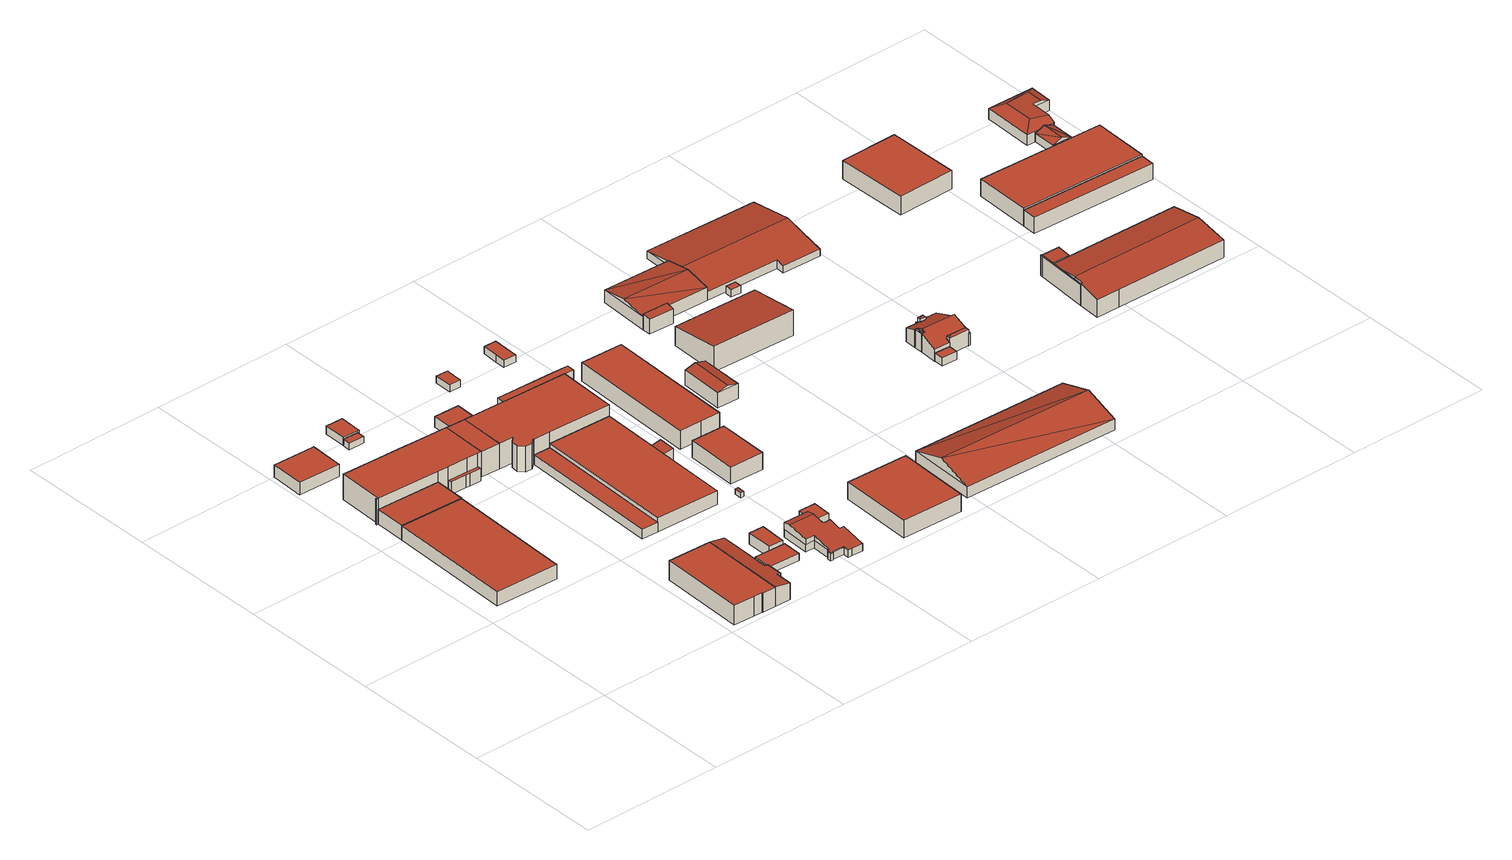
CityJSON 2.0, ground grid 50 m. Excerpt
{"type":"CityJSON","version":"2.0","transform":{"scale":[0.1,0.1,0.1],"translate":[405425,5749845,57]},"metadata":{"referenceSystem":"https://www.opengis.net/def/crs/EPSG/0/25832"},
"CityObjects":{
"building1":{"type":"Building","attributes":{"Gemeindeschluessel":"05515000","Geometrietyp2DReferenz":"3000","function":"31001_2000","roofType":"1000","measuredHeight":5.16},"address":[{"country":"Germany","locality":"Münster","thoroughfareNumber":"13","thoroughfareName":"Fuggerstraße"}],"geometry":[{"type":"Solid","lod":"2","boundaries":[[[[0,1,2,3]],[[4,5,1,0]],[[6,7,5,4]],[[3,2,7,6]],[[4,0,3,6]],[[1,5,7,2]]]],"semantics":{"surfaces":[{"type":"WallSurface"},{"type":"RoofSurface"},{"type":"GroundSurface"}],"values":[[0,0,0,0,1,2]]}}]},
"building2":{"type":"Building","attributes":{"Gemeindeschluessel":"05515000","Geometrietyp2DReferenz":"3000","function":"31001_2000","roofType":"1000","measuredHeight":4.37},"geometry":[{"type":"Solid","lod":"2","boundaries":[[[[8,9,10,11]],[[12,13,9,8]],[[14,15,13,12]],[[16,17,15,14]],[[11,10,17,16]],[[14,12,8,11,16]],[[9,13,15,17,10]]]],"semantics":{"surfaces":[{"type":"WallSurface"},{"type":"RoofSurface"},{"type":"GroundSurface"}],"values":[[0,0,0,0,0,1,2]]}}]},
"building3":{"type":"Building","attributes":{"Gemeindeschluessel":"05515000","Geometrietyp2DReferenz":"3000","function":"31001_2000","roofType":"1000","measuredHeight":5.22},"geometry":[{"type":"Solid","lod":"2","boundaries":[[[[18,19,2,20]],[[21,22,19,18]],[[23,1,22,21]],[[20,2,1,23]],[[21,18,20,23]],[[19,22,1,2]]]],"semantics":{"surfaces":[{"type":"WallSurface"},{"type":"RoofSurface"},{"type":"GroundSurface"}],"values":[[0,0,0,0,1,2]]}}]},
"building4":{"type":"Building","attributes":{"Gemeindeschluessel":"05515000","Geometrietyp2DReferenz":"3000","function":"31001_2000","roofType":"1000","measuredHeight":9.05},"geometry":[{"type":"Solid","lod":"2","boundaries":[[[[24,25,26,27]],[[28,29,25,24]],[[30,31,29,28]],[[32,33,31,30]],[[34,35,33,32]],[[36,37,35,34]],[[38,39,37,36]],[[40,41,39,38]],[[42,43,41,40]],[[44,45,43,42]],[[46,47,45,44]],[[48,49,47,46]],[[50,51,49,48]],[[52,53,51,50]],[[27,26,53,52]],[[50,48,46,44,42,40,38,36,34,32,30,28,24,27,52]],[[25,29,31,33,35,37,39,41,43,45,47,49,51,53,26]]]],"semantics":{"surfaces":[{"type":"WallSurface"},{"type":"RoofSurface"},{"type":"GroundSurface"}],"values":[[0,0,0,0,0,0,0,0,0,0,0,0,0,0,0,1,2]]}}]},
"building5":{"type":"Building","attributes":{"Gemeindeschluessel":"05515000","Geometrietyp2DReferenz":"3000","function":"51009_1610","roofType":"1000","measuredHeight":4.26},"geometry":[{"type":"Solid","lod":"2","boundaries":[[[[54,55,56,57]],[[58,59,55,54]],[[60,61,59,58]],[[57,56,61,60]],[[58,54,57,60]],[[55,59,61,56]]]],"semantics":{"surfaces":[{"type":"WallSurface"},{"type":"RoofSurface"},{"type":"GroundSurface"}],"values":[[0,0,0,0,1,2]]}}]},
"building6":{"type":"Building","attributes":{"Gemeindeschluessel":"05515000","Geometrietyp2DReferenz":"3000","function":"31001_2000","roofType":"1000","measuredHeight":6.92},"geometry":[{"type":"Solid","lod":"2","boundaries":[[[[62,63,64,65]],[[66,67,63,62]],[[68,69,67,66]],[[70,71,69,68]],[[72,73,71,70]],[[74,75,73,72]],[[65,64,75,74]],[[72,70,68,66,62,65,74]],[[63,67,69,71,73,75,64]]]],"semantics":{"surfaces":[{"type":"WallSurface"},{"type":"RoofSurface"},{"type":"GroundSurface"}],"values":[[0,0,0,0,0,0,0,1,2]]}}]},
"building7":{"type":"Building","attributes":{"Gemeindeschluessel":"05515000","Geometrietyp2DReferenz":"3000","function":"51009_1610","roofType":"2100","measuredHeight":4.5},"geometry":[{"type":"Solid","lod":"2","boundaries":[[[[76,77,78,79]],[[80,81,77,76]],[[82,83,81,80]],[[84,85,83,82]],[[86,87,85,84]],[[88,89,87,86]],[[79,78,89,88]],[[86,84,82,80,76,79,88]],[[77,81,83,85,87,89,78]]]],"semantics":{"surfaces":[{"type":"WallSurface"},{"type":"RoofSurface"},{"type":"GroundSurface"}],"values":[[0,0,0,0,0,0,0,1,2]]}}]},
"building8":{"type":"Building","attributes":{"Gemeindeschluessel":"05515000","Geometrietyp2DReferenz":"3000","function":"31001_2460","roofType":"1000","measuredHeight":2.33},"geometry":[{"type":"Solid","lod":"2","boundaries":[[[[90,91,92,93]],[[94,95,91,90]],[[96,97,95,94]],[[93,92,97,96]],[[94,90,93,96]],[[91,95,97,92]]]],"semantics":{"surfaces":[{"type":"WallSurface"},{"type":"RoofSurface"},{"type":"GroundSurface"}],"values":[[0,0,0,0,1,2]]}}]},
"building9":{"type":"Building","attributes":{"Gemeindeschluessel":"05515000","Geometrietyp2DReferenz":"3000","function":"31001_2460","roofType":"1000","measuredHeight":2.91},"geometry":[{"type":"Solid","lod":"2","boundaries":[[[[98,99,92,100]],[[101,102,99,98]],[[103,104,102,101]],[[105,91,104,103]],[[100,92,91,105]],[[105,103,101,98,100]],[[99,102,104,91,92]]]],"semantics":{"surfaces":[{"type":"WallSurface"},{"type":"RoofSurface"},{"type":"GroundSurface"}],"values":[[0,0,0,0,0,1,2]]}}]},
"building10":{"type":"Building","attributes":{"Gemeindeschluessel":"05515000","Geometrietyp2DReferenz":"3000","function":"31001_2000","roofType":"2100","measuredHeight":6.82},"geometry":[{"type":"Solid","lod":"2","boundaries":[[[[106,107,108,109]],[[110,111,107,106]],[[112,113,111,110]],[[114,115,113,112]],[[116,117,115,114]],[[118,119,117,116]],[[120,121,119,118]],[[109,108,121,120]],[[118,116,114,112,110,106,109,120]],[[107,111,113,115,117,119,121,108]]]],"semantics":{"surfaces":[{"type":"WallSurface"},{"type":"RoofSurface"},{"type":"GroundSurface"}],"values":[[0,0,0,0,0,0,0,0,1,2]]}}]},
"building11":{"type":"Building","attributes":{"Gemeindeschluessel":"05515000","Geometrietyp2DReferenz":"3000","function":"31001_2460","roofType":"1000","measuredHeight":2.51},"geometry":[{"type":"Solid","lod":"2","boundaries":[[[[122,123,124,125]],[[126,127,123,122]],[[128,129,127,126]],[[125,124,129,128]],[[126,122,125,128]],[[123,127,129,124]]]],"semantics":{"surfaces":[{"type":"WallSurface"},{"type":"RoofSurface"},{"type":"GroundSurface"}],"values":[[0,0,0,0,1,2]]}}]},
"building12":{"type":"Building","attributes":{"Gemeindeschluessel":"05515000","Geometrietyp2DReferenz":"3000","function":"31001_2000","roofType":"1000","measuredHeight":3.45},"geometry":[{"type":"Solid","lod":"2","boundaries":[[[[130,131,132,133]],[[134,135,131,130]],[[136,137,135,134]],[[133,132,137,136]],[[134,130,133,136]],[[131,135,137,132]]]],"semantics":{"surfaces":[{"type":"WallSurface"},{"type":"RoofSurface"},{"type":"GroundSurface"}],"values":[[0,0,0,0,1,2]]}}]},
"building13":{"type":"Building","attributes":{"Gemeindeschluessel":"05515000","Geometrietyp2DReferenz":"3000","function":"51009_1611","roofType":"1000","measuredHeight":3.98},"geometry":[{"type":"Solid","lod":"2","boundaries":[[[[138,139,140,141]],[[142,143,139,138]],[[144,145,143,142]],[[141,140,145,144]],[[142,138,141,144]],[[139,143,145,140]]]],"semantics":{"surfaces":[{"type":"WallSurface"},{"type":"RoofSurface"},{"type":"GroundSurface"}],"values":[[0,0,0,0,1,2]]}}]},
"building14":{"type":"Building","attributes":{"Gemeindeschluessel":"05515000","Geometrietyp2DReferenz":"3000","function":"31001_2460","roofType":"1000","measuredHeight":3.73},"geometry":[{"type":"Solid","lod":"2","boundaries":[[[[146,147,148,149]],[[150,151,147,146]],[[152,153,151,150]],[[149,148,153,152]],[[150,146,149,152]],[[147,151,153,148]]]],"semantics":{"surfaces":[{"type":"WallSurface"},{"type":"RoofSurface"},{"type":"GroundSurface"}],"values":[[0,0,0,0,1,2]]}}]},
"building15":{"type":"Building","attributes":{"Gemeindeschluessel":"05515000","Geometrietyp2DReferenz":"3000","function":"31001_2000","roofType":"1000","measuredHeight":4.98},"address":[{"country":"Germany","locality":"Münster","thoroughfareNumber":"15","thoroughfareName":"Fuggerstraße"}],"geometry":[{"type":"Solid","lod":"2","boundaries":[[[[154,131,135,155]],[[156,157,131,154]],[[158,159,157,156]],[[155,135,159,158]],[[156,154,155,158]],[[131,157,159,135]]]],"semantics":{"surfaces":[{"type":"WallSurface"},{"type":"RoofSurface"},{"type":"GroundSurface"}],"values":[[0,0,0,0,1,2]]}}]},
"building16":{"type":"Building","attributes":{"Gemeindeschluessel":"05515000","Geometrietyp2DReferenz":"3000","function":"31001_2000"},"children":["building16-1","building16-2"]},
"building16-1":{"type":"BuildingPart","attributes":{"roofType":"1000","measuredHeight":8.98},"parents":["building16"],"geometry":[{"type":"Solid","lod":"2","boundaries":[[[[160,161,162,163]],[[164,165,161,160]],[[166,167,165,164]],[[168,169,167,166]],[[170,171,169,168]],[[172,173,171,170]],[[174,175,173,172]],[[176,177,178,179]],[[180,181,177,176]],[[182,183,181,180]],[[163,162,183,182]],[[180,176,179,174,172,170,168,166,164,160,163,182]],[[161,165,167,169,171,173,175,178,177,181,183,162]],[[178,175,174,179]]]],"semantics":{"surfaces":[{"type":"WallSurface"},{"type":"RoofSurface"},{"type":"GroundSurface"},{"type":"ClosureSurface"}],"values":[[0,0,0,0,0,0,0,0,0,0,0,1,2,3]]}}]},
"building16-2":{"type":"BuildingPart","attributes":{"roofType":"1000","measuredHeight":8.97},"parents":["building16"],"geometry":[{"type":"Solid","lod":"2","boundaries":[[[[184,43,45,185]],[[179,178,43,184]],[[185,45,175,174]],[[179,184,185,174]],[[43,178,175,45]],[[178,179,174,175]]]],"semantics":{"surfaces":[{"type":"WallSurface"},{"type":"RoofSurface"},{"type":"GroundSurface"},{"type":"ClosureSurface"}],"values":[[0,0,0,1,2,3]]}}]},
"building17":{"type":"Building","attributes":{"Gemeindeschluessel":"05515000","Geometrietyp2DReferenz":"3000","function":"31001_1000","roofType":"5000","measuredHeight":5.68},"address":[{"country":"Germany","locality":"Münster","thoroughfareNumber":"18","thoroughfareName":"Fuggerstraße"}],"geometry":[{"type":"Solid","lod":"2","boundaries":[[[[186,187,188,189]],[[190,191,187,186]],[[192,193,191,190]],[[194,195,193,192]],[[196,197,195,194]],[[198,199,197,196]],[[200,201,199,198]],[[202,203,201,200]],[[204,205,203,202]],[[206,207,205,204]],[[208,209,207,206]],[[210,211,209,208]],[[212,213,211,210]],[[214,215,213,212]],[[216,217,215,214]],[[218,219,217,216]],[[220,221,219,218]],[[222,223,221,220]],[[224,225,223,222]],[[189,188,225,224]],[[226,227,208,206,204,202,228,229,230,231,232,233,234,235,236,237,238,239,240]],[[241,242,243,234,233]],[[235,234,243,189,224]],[[243,242,186,189]],[[242,241,190,186]],[[241,233,232,192,190]],[[240,239,216,214]],[[239,238,218,216]],[[238,237,220,218]],[[237,236,222,220]],[[236,235,224,222]],[[232,231,194,192]],[[231,230,196,194]],[[230,229,198,196]],[[229,228,200,198]],[[228,202,200]],[[227,226,212,210]],[[227,210,208]],[[226,240,214,212]],[[187,191,193,195,197,199,201,203,205,207,209,211,213,215,217,219,221,223,225,188]]]],"semantics":{"surfaces":[{"type":"WallSurface"},{"type":"RoofSurface"},{"type":"GroundSurface"}],"values":[[0,0,0,0,0,0,0,0,0,0,0,0,0,0,0,0,0,0,0,0,1,1,0,0,0,0,0,0,0,0,0,0,0,0,0,0,0,0,0,2]]}}]},
"building18":{"type":"Building","attributes":{"Gemeindeschluessel":"05515000","Geometrietyp2DReferenz":"3000","function":"31001_2500","roofType":"1000","measuredHeight":1.78},"address":[{"country":"Germany","locality":"Münster","thoroughfareNumber":"17a","thoroughfareName":"Fuggerstraße"}],"geometry":[{"type":"Solid","lod":"2","boundaries":[[[[244,245,246,247]],[[248,249,245,244]],[[250,251,249,248]],[[247,246,251,250]],[[248,244,247,250]],[[245,249,251,246]]]],"semantics":{"surfaces":[{"type":"WallSurface"},{"type":"RoofSurface"},{"type":"GroundSurface"}],"values":[[0,0,0,0,1,2]]}}]},
"building19":{"type":"Building","attributes":{"Gemeindeschluessel":"05515000","Geometrietyp2DReferenz":"3000","function":"31001_2460","roofType":"1000","measuredHeight":3.02},"geometry":[{"type":"Solid","lod":"2","boundaries":[[[[252,253,254,255]],[[256,257,253,252]],[[258,259,257,256]],[[260,261,259,258]],[[262,263,261,260]],[[255,254,263,262]],[[260,258,256,252,255,262]],[[253,257,259,261,263,254]]]],"semantics":{"surfaces":[{"type":"WallSurface"},{"type":"RoofSurface"},{"type":"GroundSurface"}],"values":[[0,0,0,0,0,0,1,2]]}}]},
"building20":{"type":"Building","attributes":{"Gemeindeschluessel":"05515000","Geometrietyp2DReferenz":"3000","function":"51009_1610","roofType":"1000","measuredHeight":2.51},"geometry":[{"type":"Solid","lod":"2","boundaries":[[[[264,265,266,267]],[[268,269,265,264]],[[270,271,269,268]],[[272,273,271,270]],[[267,266,273,272]],[[270,268,264,267,272]],[[265,269,271,273,266]]]],"semantics":{"surfaces":[{"type":"WallSurface"},{"type":"RoofSurface"},{"type":"GroundSurface"}],"values":[[0,0,0,0,0,1,2]]}}]},
"building21":{"type":"Building","attributes":{"Gemeindeschluessel":"05515000","Geometrietyp2DReferenz":"3000","function":"51009_1610","roofType":"2100","measuredHeight":5.08},"geometry":[{"type":"Solid","lod":"2","boundaries":[[[[274,275,276,277]],[[278,279,275,274]],[[280,281,279,278]],[[277,276,281,280]],[[278,274,277,280]],[[275,279,281,276]]]],"semantics":{"surfaces":[{"type":"WallSurface"},{"type":"RoofSurface"},{"type":"GroundSurface"}],"values":[[0,0,0,0,1,2]]}}]},
"building22":{"type":"Building","attributes":{"Gemeindeschluessel":"05515000","Geometrietyp2DReferenz":"3000","function":"51009_1610","roofType":"1000","measuredHeight":6},"geometry":[{"type":"Solid","lod":"2","boundaries":[[[[282,283,284,285]],[[286,287,283,282]],[[288,289,287,286]],[[290,291,289,288]],[[285,284,291,290]],[[288,286,282,285,290]],[[283,287,289,291,284]]]],"semantics":{"surfaces":[{"type":"WallSurface"},{"type":"RoofSurface"},{"type":"GroundSurface"}],"values":[[0,0,0,0,0,1,2]]}}]},
"building23":{"type":"Building","attributes":{"Gemeindeschluessel":"05515000","Geometrietyp2DReferenz":"3000","function":"31001_2000","roofType":"1000","measuredHeight":5.95},"address":[{"country":"Germany","locality":"Münster","thoroughfareNumber":"17","thoroughfareName":"Fuggerstraße"}],"geometry":[{"type":"Solid","lod":"2","boundaries":[[[[292,293,294,295]],[[296,297,293,292]],[[298,299,297,296]],[[295,294,299,298]],[[296,292,295,298]],[[293,297,299,294]]]],"semantics":{"surfaces":[{"type":"WallSurface"},{"type":"RoofSurface"},{"type":"GroundSurface"}],"values":[[0,0,0,0,1,2]]}}]},
"building24":{"type":"Building","attributes":{"Gemeindeschluessel":"05515000","Geometrietyp2DReferenz":"3000","function":"31001_2000","roofType":"1000","measuredHeight":6.1},"geometry":[{"type":"Solid","lod":"2","boundaries":[[[[300,301,302,303]],[[304,305,301,300]],[[306,307,305,304]],[[303,302,307,306]],[[304,300,303,306]],[[301,305,307,302]]]],"semantics":{"surfaces":[{"type":"WallSurface"},{"type":"RoofSurface"},{"type":"GroundSurface"}],"values":[[0,0,0,0,1,2]]}}]},
"building25":{"type":"Building","attributes":{"Gemeindeschluessel":"05515000","Geometrietyp2DReferenz":"3000","function":"31001_2460","roofType":"1000","measuredHeight":2.54},"geometry":[{"type":"Solid","lod":"2","boundaries":[[[[308,309,310,311]],[[312,313,309,308]],[[314,315,313,312]],[[316,317,315,314]],[[311,310,317,316]],[[314,312,308,311,316]],[[309,313,315,317,310]]]],"semantics":{"surfaces":[{"type":"WallSurface"},{"type":"RoofSurface"},{"type":"GroundSurface"}],"values":[[0,0,0,0,0,1,2]]}}]},
"building26":{"type":"Building","attributes":{"Gemeindeschluessel":"05515000","Geometrietyp2DReferenz":"3000","function":"31001_2460","roofType":"1000","measuredHeight":6.67},"geometry":[{"type":"Solid","lod":"2","boundaries":[[[[318,319,320,321]],[[322,323,319,318]],[[324,325,323,322]],[[326,327,325,324]],[[321,320,327,326]],[[324,322,318,321,326]],[[319,323,325,327,320]]]],"semantics":{"surfaces":[{"type":"WallSurface"},{"type":"RoofSurface"},{"type":"GroundSurface"}],"values":[[0,0,0,0,0,1,2]]}}]},
"building27":{"type":"Building","attributes":{"Gemeindeschluessel":"05515000","Geometrietyp2DReferenz":"3000","function":"31001_2000","roofType":"3100","measuredHeight":6.38},"geometry":[{"type":"Solid","lod":"2","boundaries":[[[[328,329,330,331]],[[332,333,329,328]],[[334,335,333,332]],[[331,330,335,334]],[[328,336,332]],[[334,337,331]],[[331,337,336,328]],[[332,336,337,334]],[[329,333,335,330]]]],"semantics":{"surfaces":[{"type":"WallSurface"},{"type":"RoofSurface"},{"type":"GroundSurface"}],"values":[[0,0,0,0,0,0,1,1,2]]}}]},
"building28":{"type":"Building","attributes":{"Gemeindeschluessel":"05515000","Geometrietyp2DReferenz":"3000","function":"31001_2000","roofType":"3100","measuredHeight":7.72},"address":[{"country":"Germany","locality":"Münster","thoroughfareNumber":"20","thoroughfareName":"Fuggerstraße"}],"geometry":[{"type":"Solid","lod":"2","boundaries":[[[[338,339,340,341]],[[342,343,339,338]],[[344,345,343,342]],[[341,340,345,344]],[[338,346,342]],[[344,347,341]],[[346,338,341]],[[341,347,346]],[[342,346,347]],[[347,344,342]],[[339,343,345,340]]]],"semantics":{"surfaces":[{"type":"WallSurface"},{"type":"RoofSurface"},{"type":"GroundSurface"}],"values":[[0,0,0,0,0,0,1,1,1,1,2]]}}]},
"building29":{"type":"Building","attributes":{"Gemeindeschluessel":"05515000","Geometrietyp2DReferenz":"3000","function":"31001_2000","roofType":"2100","measuredHeight":9.09},"address":[{"country":"Germany","locality":"Münster","thoroughfareNumber":"19a","thoroughfareName":"Fuggerstraße"}],"geometry":[{"type":"Solid","lod":"2","boundaries":[[[[348,349,350,351]],[[352,353,349,348]],[[354,355,353,352]],[[351,350,355,354]],[[352,348,351,354]],[[349,353,355,350]]]],"semantics":{"surfaces":[{"type":"WallSurface"},{"type":"RoofSurface"},{"type":"GroundSurface"}],"values":[[0,0,0,0,1,2]]}}]},
"building30":{"type":"Building","attributes":{"Gemeindeschluessel":"05515000","Geometrietyp2DReferenz":"3000","function":"31001_2000"},"children":["building30-1","building30-2"]},
"building30-1":{"type":"BuildingPart","attributes":{"roofType":"2100","measuredHeight":5.61},"parents":["building30"],"geometry":[{"type":"Solid","lod":"2","boundaries":[[[[356,357,358,359,360]],[[361,362,363,364,365]],[[360,359,362,361]],[[365,356,360,361]],[[358,363,362,359]],[[357,356,365,364]],[[358,357,364,363]]]],"semantics":{"surfaces":[{"type":"WallSurface"},{"type":"RoofSurface"},{"type":"GroundSurface"},{"type":"ClosureSurface"}],"values":[[0,0,0,1,2,0,3]]}}]},
"building30-2":{"type":"BuildingPart","attributes":{"roofType":"3100","measuredHeight":6.17},"parents":["building30"],"geometry":[{"type":"Solid","lod":"2","boundaries":[[[[366,367,358,357]],[[368,369,367,366]],[[370,371,369,368]],[[357,372,366]],[[368,373,370]],[[370,373,372]],[[372,357,364,370]],[[373,368,366]],[[366,372,373]],[[363,358,367,369,371]],[[371,370,364,363]],[[363,364,357,358]]]],"semantics":{"surfaces":[{"type":"WallSurface"},{"type":"RoofSurface"},{"type":"GroundSurface"},{"type":"ClosureSurface"}],"values":[[0,0,0,0,0,1,1,1,1,2,0,3]]}}]},
"building31":{"type":"Building","attributes":{"Gemeindeschluessel":"05515000","Geometrietyp2DReferenz":"3000","function":"31001_2500","roofType":"1000","measuredHeight":2.59},"geometry":[{"type":"Solid","lod":"2","boundaries":[[[[374,375,376,377]],[[378,379,375,374]],[[380,381,379,378]],[[377,376,381,380]],[[378,374,377,380]],[[375,379,381,376]]]],"semantics":{"surfaces":[{"type":"WallSurface"},{"type":"RoofSurface"},{"type":"GroundSurface"}],"values":[[0,0,0,0,1,2]]}}]},
"building32":{"type":"Building","attributes":{"Gemeindeschluessel":"05515000","Geometrietyp2DReferenz":"3000","function":"51009_1610","roofType":"1000","measuredHeight":2.85},"geometry":[{"type":"Solid","lod":"2","boundaries":[[[[382,383,384,385]],[[386,387,383,382]],[[388,389,387,386]],[[385,384,389,388]],[[386,382,385,388]],[[383,387,389,384]]]],"semantics":{"surfaces":[{"type":"WallSurface"},{"type":"RoofSurface"},{"type":"GroundSurface"}],"values":[[0,0,0,0,1,2]]}}]},
"building33":{"type":"Building","attributes":{"Gemeindeschluessel":"05515000","Geometrietyp2DReferenz":"3000","function":"51009_1610","roofType":"3100","measuredHeight":7.12},"geometry":[{"type":"Solid","lod":"2","boundaries":[[[[390,391,392,393]],[[394,395,391,390]],[[396,397,395,394]],[[393,392,397,396]],[[390,398,394]],[[396,399,393]],[[398,390,393]],[[393,399,398]],[[394,398,399]],[[399,396,394]],[[391,395,397,392]]]],"semantics":{"surfaces":[{"type":"WallSurface"},{"type":"RoofSurface"},{"type":"GroundSurface"}],"values":[[0,0,0,0,0,0,1,1,1,1,2]]}}]},
"building34":{"type":"Building","attributes":{"Gemeindeschluessel":"05515000","Geometrietyp2DReferenz":"3000","function":"31001_1000","roofType":"3100","measuredHeight":7.14},"address":[{"country":"Germany","locality":"Münster","thoroughfareNumber":"19","thoroughfareName":"Fuggerstraße"}],"geometry":[{"type":"Solid","lod":"2","boundaries":[[[[400,401,402,403]],[[404,405,401,400]],[[406,407,405,404]],[[408,409,407,406]],[[410,411,409,408]],[[412,413,411,410]],[[414,415,413,412]],[[416,417,415,414]],[[418,419,417,416]],[[420,421,419,418]],[[422,423,421,420]],[[424,425,423,422]],[[426,427,425,424]],[[428,429,427,426]],[[430,431,429,428]],[[432,433,431,430]],[[434,435,433,432]],[[436,437,435,434]],[[438,439,437,436]],[[440,441,439,438]],[[442,443,441,440]],[[403,402,443,442]],[[436,434,432,430,428,426,424,422,420,438]],[[418,416,414,412,410,408,406,404,400,403,442,440,438,420]],[[401,405,407,409,411,413,415,417,419,421,423,425,427,429,431,433,435,437,439,441,443,402]]]],"semantics":{"surfaces":[{"type":"WallSurface"},{"type":"RoofSurface"},{"type":"GroundSurface"}],"values":[[0,0,0,0,0,0,0,0,0,0,0,0,0,0,0,0,0,0,0,0,0,0,1,1,2]]}}]},
"building35":{"type":"Building","attributes":{"Gemeindeschluessel":"05515000","Geometrietyp2DReferenz":"3000","function":"51009_1610","roofType":"5000","measuredHeight":6.2},"geometry":[{"type":"Solid","lod":"2","boundaries":[[[[444,445,389,446]],[[447,448,445,444]],[[449,450,448,447]],[[446,389,450,449]],[[449,447,451]],[[451,447,444,452]],[[444,446,452]],[[452,446,449,451]],[[445,448,450,389]]]],"semantics":{"surfaces":[{"type":"WallSurface"},{"type":"RoofSurface"},{"type":"GroundSurface"}],"values":[[0,0,0,0,1,1,1,1,2]]}}]},
"building36":{"type":"Building","attributes":{"Gemeindeschluessel":"05515000","Geometrietyp2DReferenz":"3000","function":"51009_1610","roofType":"5000","measuredHeight":6.21},"geometry":[{"type":"Solid","lod":"2","boundaries":[[[[453,454,455,456]],[[457,458,454,453]],[[459,460,458,457]],[[456,455,460,459]],[[459,457,461]],[[461,457,453,462]],[[453,456,462]],[[462,456,459,461]],[[454,458,460,455]]]],"semantics":{"surfaces":[{"type":"WallSurface"},{"type":"RoofSurface"},{"type":"GroundSurface"}],"values":[[0,0,0,0,1,1,1,1,2]]}}]},
"building37":{"type":"Building","attributes":{"Gemeindeschluessel":"05515000","Geometrietyp2DReferenz":"3000","function":"31001_2000","roofType":"5000","measuredHeight":5.53},"address":[{"country":"Germany","locality":"Münster","thoroughfareNumber":"21","thoroughfareName":"Fuggerstraße"}],"geometry":[{"type":"Solid","lod":"2","boundaries":[[[[463,464,371,465]],[[466,467,464,463]],[[468,469,467,466]],[[470,471,469,468]],[[472,473,471,470]],[[474,475,473,472]],[[465,371,475,474]],[[466,463,476,477]],[[472,470,468,477,476,465,474]],[[466,477,468]],[[465,476,463]],[[464,467,469,471,473,475,371]]]],"semantics":{"surfaces":[{"type":"WallSurface"},{"type":"RoofSurface"},{"type":"GroundSurface"}],"values":[[0,0,0,0,0,0,0,1,1,0,0,2]]}}]},
"building38":{"type":"Building","attributes":{"Gemeindeschluessel":"05515000","Geometrietyp2DReferenz":"3000","function":"31001_2000"},"address":[{"country":"Germany","locality":"Münster","thoroughfareNumber":"24","thoroughfareName":"Fuggerstraße"}],"children":["building38-1","building38-2","building38-3"]},
"building38-1":{"type":"BuildingPart","attributes":{"roofType":"2100","measuredHeight":7.02},"parents":["building38"],"geometry":[{"type":"Solid","lod":"2","boundaries":[[[[478,479,480,481]],[[482,483,484,479,478]],[[478,481,485,482]],[[480,479,484,486]],[[486,487,485,481,480]],[[483,482,485,487]],[[486,484,483,487]]]],"semantics":{"surfaces":[{"type":"WallSurface"},{"type":"RoofSurface"},{"type":"GroundSurface"},{"type":"ClosureSurface"}],"values":[[0,0,1,2,3,0,3]]}}]},
"building38-2":{"type":"BuildingPart","attributes":{"roofType":"3100","measuredHeight":8.35},"parents":["building38"],"geometry":[{"type":"Solid","lod":"2","boundaries":[[[[488,489,490,491]],[[492,493,489,488]],[[494,495,493,492]],[[496,497,495,494]],[[498,499,500,497,496]],[[491,490,484,483]],[[501,498,496,494,492,488,502]],[[491,483,487,503,502,488]],[[489,493,495,497,500,504,505,486,484,490]],[[506,499,498,501]],[[504,500,499,506]],[[506,501,502,507]],[[504,506,507,505]],[[507,502,503]],[[507,503,487,486,505]],[[486,487,483,484]]]],"semantics":{"surfaces":[{"type":"WallSurface"},{"type":"RoofSurface"},{"type":"GroundSurface"},{"type":"ClosureSurface"}],"values":[[0,0,0,0,0,0,1,1,2,0,3,0,3,0,3,3]]}}]},
"building38-3":{"type":"BuildingPart","attributes":{"roofType":"1000","measuredHeight":7.2},"parents":["building38"],"geometry":[{"type":"Solid","lod":"2","boundaries":[[[[508,509,510,511]],[[512,481,480,509,508]],[[511,510,500,499]],[[506,507,503,512,508,511,499]],[[509,480,486,505,504,500,510]],[[487,485,481,512,503]],[[480,481,485,487,486]],[[505,507,506,504]],[[486,487,503,507,505]],[[504,506,499,500]]]],"semantics":{"surfaces":[{"type":"WallSurface"},{"type":"RoofSurface"},{"type":"GroundSurface"},{"type":"ClosureSurface"}],"values":[[0,0,0,1,2,0,3,3,3,3]]}}]},
"building39":{"type":"Building","attributes":{"Gemeindeschluessel":"05515000","Geometrietyp2DReferenz":"3000","function":"31001_2000","roofType":"1000","measuredHeight":6.59},"geometry":[{"type":"Solid","lod":"2","boundaries":[[[[513,514,515,516]],[[517,518,514,513]],[[519,520,518,517]],[[516,515,520,519]],[[517,513,516,519]],[[514,518,520,515]]]],"semantics":{"surfaces":[{"type":"WallSurface"},{"type":"RoofSurface"},{"type":"GroundSurface"}],"values":[[0,0,0,0,1,2]]}}]},
"building40":{"type":"Building","attributes":{"Gemeindeschluessel":"05515000","Geometrietyp2DReferenz":"3000","function":"51009_1610","roofType":"1000","measuredHeight":5.75},"geometry":[{"type":"Solid","lod":"2","boundaries":[[[[521,522,523,524]],[[525,526,522,521]],[[527,528,526,525]],[[524,523,528,527]],[[525,521,524,527]],[[522,526,528,523]]]],"semantics":{"surfaces":[{"type":"WallSurface"},{"type":"RoofSurface"},{"type":"GroundSurface"}],"values":[[0,0,0,0,1,2]]}}]},
"building41":{"type":"Building","attributes":{"Gemeindeschluessel":"05515000","Geometrietyp2DReferenz":"3000","function":"31001_2000","roofType":"1000","measuredHeight":6.15},"geometry":[{"type":"Solid","lod":"2","boundaries":[[[[529,530,531,532]],[[533,534,530,529]],[[535,536,534,533]],[[532,531,536,535]],[[533,529,532,535]],[[530,534,536,531]]]],"semantics":{"surfaces":[{"type":"WallSurface"},{"type":"RoofSurface"},{"type":"GroundSurface"}],"values":[[0,0,0,0,1,2]]}}]},
"building42":{"type":"Building","attributes":{"Gemeindeschluessel":"05515000","Geometrietyp2DReferenz":"3000","function":"31001_2460","roofType":"3100","measuredHeight":4.39},"geometry":[{"type":"Solid","lod":"2","boundaries":[[[[537,538,539,540]],[[541,542,538,537]],[[543,544,542,541]],[[540,539,544,543]],[[537,545,541]],[[543,546,540]],[[537,540,546]],[[546,545,537]],[[545,546,543]],[[543,541,545]],[[538,542,544,539]]]],"semantics":{"surfaces":[{"type":"WallSurface"},{"type":"RoofSurface"},{"type":"GroundSurface"}],"values":[[0,0,0,0,0,0,1,1,1,1,2]]}}]},
"building43":{"type":"Building","attributes":{"Gemeindeschluessel":"05515000","Geometrietyp2DReferenz":"3000","function":"31001_1000","roofType":"5000","measuredHeight":5.67},"address":[{"country":"Germany","locality":"Münster","thoroughfareNumber":"30","thoroughfareName":"Fuggerstraße"}],"geometry":[{"type":"Solid","lod":"2","boundaries":[[[[547,548,549,550]],[[551,552,548,547]],[[553,554,552,551]],[[555,556,554,553]],[[557,558,556,555]],[[559,560,558,557]],[[561,562,560,559]],[[550,549,562,561]],[[551,563,564,565]],[[566,567,561,559,557,555]],[[568,550,561,567]],[[564,563,547]],[[568,564,547]],[[568,547,550]],[[564,568,567,566,569,565]],[[565,569,553,551]],[[569,566,555,553]],[[563,551,547]],[[548,552,554,556,558,560,562,549]]]],"semantics":{"surfaces":[{"type":"WallSurface"},{"type":"RoofSurface"},{"type":"GroundSurface"}],"values":[[0,0,0,0,0,0,0,0,1,1,1,1,1,1,1,0,0,0,2]]}}]}
},
"vertices":[
[310,994,54],[310,994,3],[83,1002,3],[83,1002,54],[294,549,54],[294,549,3],[68,557,54],[68,557,3],
[10,1490,54],[10,1490,10],[5,1371,10],[5,1371,54],[159,1485,54],[159,1485,10],[160,1485,54],[160,1485,10],[156,1366,54],[156,1366,10],
[87,1112,55],[87,1112,3],[83,1002,55],[314,1103,55],[314,1103,3],[310,994,55],
[82,1112,93],[82,1112,2],[87,1112,2],[87,1112,93],[82,1117,93],[82,1117,2],[88,1116,93],[88,1116,2],[94,1276,93],[94,1276,2],[190,1273,93],[190,1273,2],[207,1272,93],[207,1272,2],[331,1267,93],[331,1267,2],[348,1266,93],[348,1266,2],[484,1261,93],[484,1261,2],[478,1097,93],[478,1097,2],[464,1097,93],[464,1097,2],[424,1099,93],[424,1099,2],[352,1101,93],[352,1101,2],[314,1103,93],[314,1103,2],
[208,1285,46],[208,1285,3],[207,1272,3],[207,1272,46],[332,1280,46],[332,1280,3],[331,1267,46],[331,1267,3],
[632,16,75],[632,16,6],[632,13,6],[632,13,75],[602,17,75],[602,17,6],[527,19,75],[527,19,6],[537,323,75],[537,323,6],[691,318,75],[691,318,6],[681,12,75],[681,12,6],
[352,1101,46],[352,1101,1],[351,1088,1],[351,1088,46],[424,1099,46],[424,1099,1],[464,1097,46],[464,1097,1],[464,1084,46],[464,1084,1],[423,1085,46],[423,1085,1],[409,1086,46],[409,1086,1],
[327,1478,33],[327,1478,10],[272,1480,10],[272,1480,33],[326,1451,33],[326,1451,10],[271,1452,33],[271,1452,10],
[274,1559,39],[274,1559,10],[272,1480,39],[335,1557,39],[335,1557,10],[332,1478,39],[332,1478,10],[327,1478,39],
[691,318,76],[691,318,7],[681,12,7],[681,12,76],[747,316,66],[747,316,7],[741,128,66],[741,128,7],[753,128,64],[753,128,7],[752,70,64],[752,70,7],[739,70,66],[739,70,7],[737,10,66],[737,10,7],
[892,147,32],[892,147,7],[894,214,7],[894,214,32],[780,152,32],[780,152,7],[783,219,32],[783,219,7],
[698,1042,37],[698,1042,3],[638,1044,3],[638,1044,37],[681,538,37],[681,538,3],[621,540,37],[621,540,3],
[839,309,46],[839,309,6],[836,217,6],[836,217,46],[891,307,46],[891,307,6],[887,214,46],[887,214,6],
[637,1382,39],[637,1382,2],[547,1386,2],[547,1386,39],[634,1315,39],[634,1315,2],[545,1318,39],[545,1318,2],
[698,1042,52],[681,538,52],[924,1034,52],[924,1034,3],[907,530,52],[907,530,3],
[638,1047,92],[638,1047,2],[638,1044,2],[638,1044,92],[620,1031,92],[620,1031,2],[595,1032,92],[595,1032,2],[578,1050,92],[578,1050,2],[579,1075,92],[579,1075,2],[597,1092,92],[597,1092,2],[547,1094,92],[547,1094,2],[932,1244,92],[932,1244,2],[553,1258,2],[553,1258,92],[924,1034,92],[924,1034,2],[698,1042,92],[698,1042,2],
[484,1261,92],[478,1097,92],
[1030,270,29],[1030,270,3],[943,273,3],[943,273,29],[1034,270,29],[1034,270,3],[1032,241,29],[1032,241,3],[1031,198,29],[1031,198,3],[1058,197,29],[1058,197,3],[1056,154,29],[1056,154,3],[1073,153,29],[1073,153,3],[1070,67,29],[1070,67,3],[1070,66,29],[1070,66,3],[1031,67,29],[1031,67,3],[1015,68,29],[1015,68,3],[1015,88,29],[1015,88,3],[973,89,29],[973,89,3],[973,86,29],[973,86,3],[964,87,29],[964,87,3],[965,102,29],[965,102,3],[970,101,29],[970,101,3],[972,171,29],[972,171,3],[939,172,29],[939,172,3],[973,89,32],[1015,88,32],[1073,153,44],[1056,154,44],[1058,197,52],[1031,198,52],[1032,241,59],[1033,243,60],[942,246,60],[939,172,47],[972,171,47],[970,101,35],[965,102,35],[964,87,32],[973,86,32],[1034,270,55],[1030,270,55],[943,273,55],
[979,533,25],[979,533,7],[978,506,7],[978,506,25],[990,533,25],[990,533,7],[989,506,25],[989,506,7],
[1031,306,40],[1031,306,10],[1030,270,10],[1030,270,40],[1091,304,40],[1091,304,10],[1088,239,40],[1088,239,10],[1032,241,40],[1032,241,10],[1034,270,40],[1034,270,10],
[695,1547,35],[695,1547,10],[693,1486,10],[693,1486,35],[737,1545,35],[737,1545,10],[736,1538,35],[736,1538,10],[734,1485,35],[734,1485,10],
[915,782,48],[915,782,3],[953,781,3],[953,781,54],[917,841,48],[917,841,3],[955,840,54],[955,840,3],
[729,1312,62],[729,1312,2],[728,1285,2],[728,1285,62],[938,1304,62],[938,1304,2],[995,1302,62],[995,1302,2],[994,1275,62],[994,1275,2],
[1006,757,70],[1006,757,10],[1000,577,10],[1000,577,70],[1127,753,70],[1127,753,10],[1121,573,70],[1121,573,10],
[1206,288,73],[1206,288,12],[1197,28,12],[1197,28,73],[1426,280,73],[1426,280,12],[1416,21,73],[1416,21,12],
[901,1514,33],[901,1514,7],[899,1480,7],[899,1480,33],[904,1572,33],[904,1572,7],[948,1571,33],[948,1571,7],[945,1478,33],[945,1478,7],
[1023,1271,77],[1023,1271,11],[1006,811,11],[1006,811,77],[1173,1266,77],[1173,1266,11],[1156,806,77],[1156,806,11],[1086,808,77],[1086,808,11],
[1237,1053,66],[1237,1053,13],[1231,899,13],[1231,899,66],[1314,1050,66],[1314,1050,13],[1308,896,66],[1308,896,13],[1276,1052,76],[1269,898,76],
[2046,286,50],[2046,286,11],[1485,304,11],[1485,304,50],[2038,44,50],[2038,44,11],[1477,62,50],[1477,62,11],[2042,165,89],[1481,183,89],
[1351,1228,81],[1351,1228,13],[1344,1048,13],[1344,1048,104],[1654,1217,81],[1654,1217,13],[1647,1037,104],[1647,1037,13],
[1332,1349,71],[1332,1349,61],[1332,1349,15],[1331,1319,15],[1331,1319,67],[1421,1316,67],[1421,1316,15],[1423,1346,15],[1423,1346,61],[1423,1346,71],
[1339,1531,61],[1339,1531,15],[1582,1522,61],[1582,1522,15],[1575,1340,61],[1575,1340,15],[1335,1440,77],[1579,1431,77],
[1641,1308,40],[1641,1308,14],[1676,1307,14],[1676,1307,40],[1642,1333,40],[1642,1333,14],[1677,1332,40],[1677,1332,14],
[1870,625,44],[1870,625,16],[1926,623,16],[1926,623,44],[1871,659,44],[1871,659,16],[1927,657,44],[1927,657,16],
[1886,752,80],[1886,752,16],[1874,752,16],[1874,752,80],[1885,720,80],[1885,720,16],[1873,721,80],[1873,721,16],[1885,736,87],[1874,736,87],
[1921,792,63],[1921,792,15],[1876,793,15],[1876,793,63],[1921,802,59],[1921,802,15],[1927,801,59],[1927,801,15],[1927,788,64],[1927,788,15],[1948,787,64],[1948,787,15],[1948,801,59],[1948,801,15],[1998,799,59],[1998,799,15],[1996,729,86],[1996,729,15],[2007,729,86],[2007,729,15],[2007,727,87],[2007,727,15],[2005,654,58],[2005,654,15],[1999,654,58],[1999,654,15],[2000,669,64],[2000,669,15],[1928,672,64],[1928,672,15],[1927,657,58],[1927,657,15],[1871,659,58],[1871,659,15],[1873,721,82],[1873,721,15],[1885,720,82],[1885,720,15],[1885,731,87],[1885,731,15],[1886,752,78],[1886,752,15],[1874,752,78],[1874,752,15],
[1928,672,73],[1928,672,16],[1927,657,73],[2000,669,73],[2000,669,16],[1999,654,73],[1999,654,16],[1992,662,78],[1935,664,78],
[1948,787,73],[1948,787,16],[1948,801,16],[1948,801,73],[1927,788,73],[1927,788,16],[1927,801,73],[1927,801,16],[1934,794,78],[1941,794,78],
[1586,1623,42],[1586,1623,15],[1575,1340,46],[1990,1608,42],[1990,1608,15],[1981,1380,57],[1981,1380,15],[1978,1296,40],[1978,1296,15],[1839,1301,40],[1839,1301,15],[1840,1331,46],[1840,1331,15],[1580,1463,70],[1984,1448,70],
[2466,784,91],[2466,784,21],[2401,786,21],[2401,786,91],[2465,736,87],[2465,736,84],[2465,736,21],[2398,738,87],[2398,738,21],[2398,738,84],
[2866,615,104],[2866,615,21],[2868,728,21],[2868,728,84],[2864,501,84],[2864,501,21],[2461,508,84],[2461,508,21],[2376,509,84],[2376,509,21],[2382,590,98],[2382,590,93],[2382,590,21],[2387,590,98],[2390,623,104],[2394,688,93],[2387,590,21],[2390,623,21],[2387,590,93],[2390,623,93],
[2396,786,93],[2396,786,21],[2395,778,21],[2395,778,93],[2401,786,93],
[2292,1553,84],[2292,1553,18],[2295,1298,18],[2295,1298,84],[2495,1555,84],[2495,1555,18],[2498,1301,84],[2498,1301,18],
[2529,1014,77],[2529,1014,20],[2527,964,20],[2527,964,77],[2978,997,77],[2978,997,20],[2976,947,77],[2976,947,20],
[2536,1214,82],[2536,1214,21],[2529,1014,21],[2529,1014,82],[2986,1197,82],[2986,1197,21],[2978,997,82],[2978,997,21],
[2905,1231,57],[2905,1231,27],[2908,1314,27],[2908,1314,57],[2835,1233,57],[2835,1233,27],[2838,1316,57],[2838,1316,27],[2870,1232,71],[2873,1315,71],
[2980,1492,64],[2980,1492,26],[2814,1497,26],[2814,1497,64],[2977,1412,64],[2977,1412,26],[2914,1414,64],[2914,1414,26],[2911,1314,64],[2911,1314,26],[2908,1314,64],[2908,1314,26],[2838,1316,64],[2838,1316,26],[2808,1317,64],[2808,1317,26],[2980,1491,64],[2949,1472,75],[2947,1413,75],[2912,1341,77],[2849,1354,83],[2853,1460,83],[2914,1414,77]
]}
